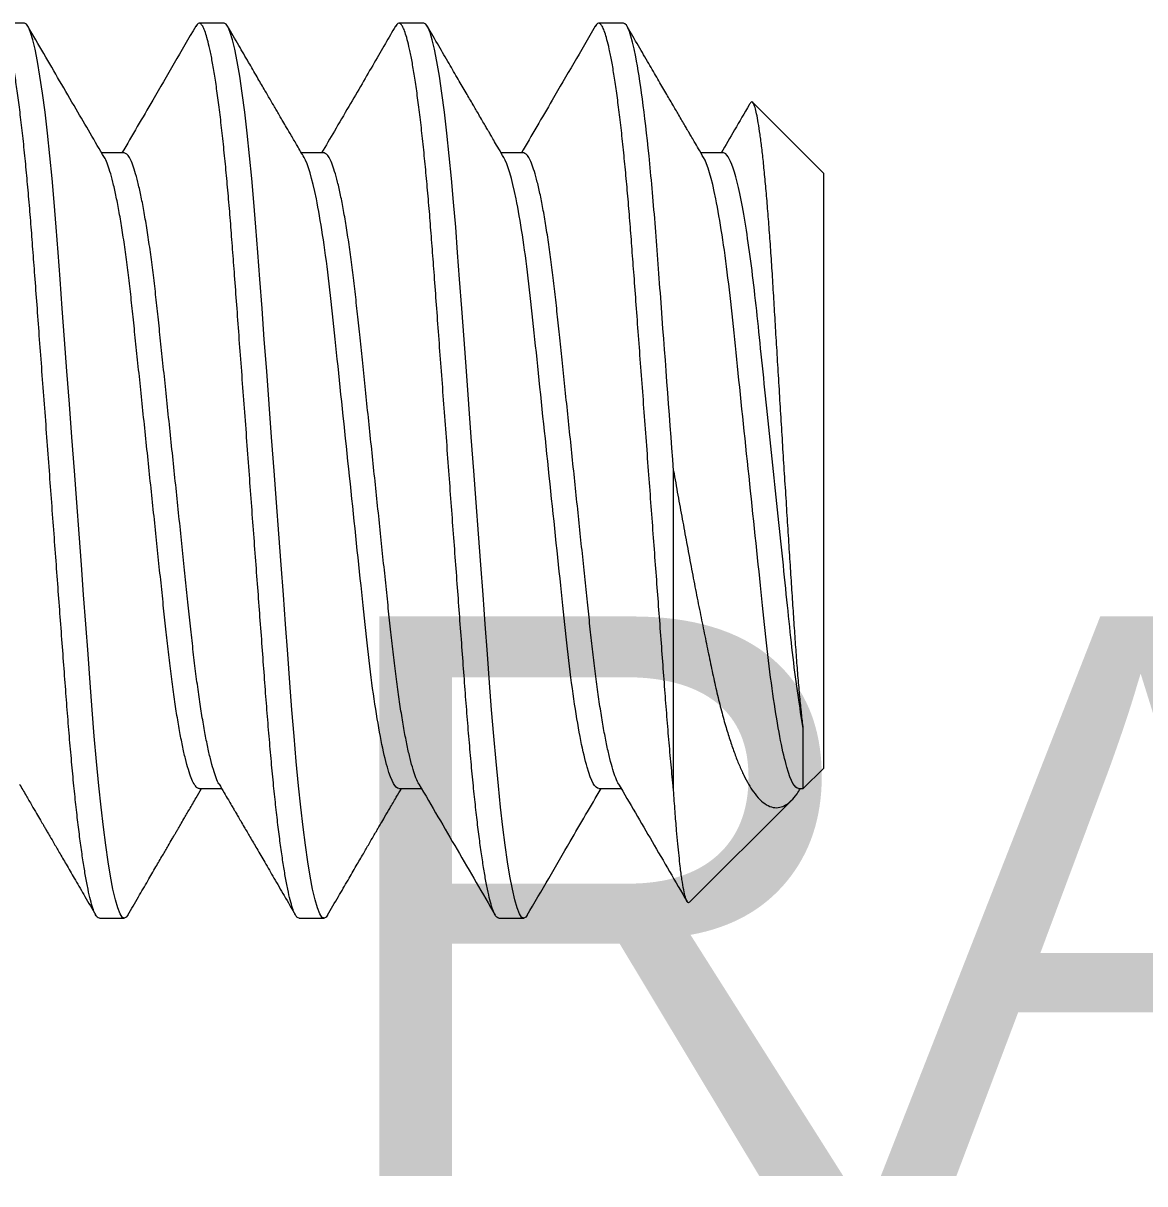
# Model space of a CAD drawing. Header units: inches. Extents: x -1 to 66.5, y -11.9 to 25.2.
# Drawn here: x 34.0435 to 34.1839, y -6.8215 to -6.6763 of the extents above; entities that cross this region are included whole.
import ezdxf

# ---------------------------------------------------------------- set-up
doc = ezdxf.new("R2010")
doc.units = ezdxf.units.IN
doc.header["$MEASUREMENT"] = 0
doc.linetypes.add('SLD-Solid', pattern=[0])
doc.layers.add('Fastener', color=134, linetype='Continuous')
doc.layers.add('Text', color=50, linetype='Continuous')
doc.styles.get("Standard").update_dxf_attribs({"font": 'arial.ttf'})

msp = doc.modelspace()

# ---------------------------------------------------------------- linework, layer by layer
at = {"layer": 'Fastener', "linetype": 'SLD-Solid', "lineweight": 15}
for p, q in [((34.04369, -6.67627), (34.04057, -6.67627)), ((34.06869, -6.67627), (34.06557, -6.67627)), ((34.09369, -6.67627), (34.09057, -6.67627)), ((34.11869, -6.67627), (34.11557, -6.67627)), ((34.14369, -6.69502), (34.13487, -6.6862)), ((34.05619, -6.69251), (34.05337, -6.69251)), ((34.08119, -6.69251), (34.07837, -6.69251)), ((34.10619, -6.69251), (34.10337, -6.69251)), ((34.13119, -6.69251), (34.12837, -6.69251)), ((34.14369, -6.69502), (34.14369, -6.76952)), ((34.12494, -6.77223), (34.12494, -6.73227)), ((34.14118, -6.77204), (34.14118, -6.76448)), ((34.14118, -6.77204), (34.14369, -6.76952)), ((34.06557, -6.77204), (34.06839, -6.77204)), ((34.09057, -6.77204), (34.09339, -6.77204)), ((34.11557, -6.77204), (34.11839, -6.77204)), ((34.14057, -6.77204), (34.14118, -6.77204)), ((34.12694, -6.78627), (34.13974, -6.77348)), ((34.05307, -6.78827), (34.05619, -6.78827)), ((34.07807, -6.78827), (34.08119, -6.78827)), ((34.10307, -6.78827), (34.10619, -6.78827))]:
    msp.add_line(p, q, dxfattribs=at)
at = {"layer": 'Fastener', "linetype": 'SLD-Solid', "lineweight": 15, "flags": 128}
for points in [[(34.05663, -6.78786), (34.05644, -6.78815), (34.05619, -6.78827), (34.05593, -6.78814), (34.05566, -6.78771), (34.05537, -6.78698), (34.05508, -6.78595), (34.05477, -6.78462), (34.05447, -6.78299), (34.05417, -6.78119), (34.05388, -6.77914), (34.05358, -6.77686), (34.0533, -6.77437), (34.05301, -6.77169), (34.05272, -6.76867), (34.05244, -6.7655), (34.05217, -6.7622), (34.05192, -6.7588), (34.05165, -6.75523), (34.05137, -6.75148), (34.0511, -6.74781), (34.05082, -6.74403), (34.05053, -6.74016), (34.05024, -6.73623), (34.04994, -6.73227), (34.04963, -6.72808), (34.04932, -6.72392), (34.04902, -6.71983), (34.04872, -6.71584), (34.04843, -6.71198), (34.04816, -6.70828), (34.04791, -6.70496), (34.04767, -6.70178), (34.04741, -6.69868), (34.04715, -6.6957), (34.04687, -6.69286), (34.04657, -6.69002), (34.04627, -6.6874), (34.04595, -6.68502), (34.04564, -6.6829), (34.04533, -6.68106), (34.04502, -6.67952), (34.04474, -6.67833), (34.04446, -6.67742), (34.04419, -6.67678), (34.04394, -6.6764), (34.04369, -6.67627), (34.04369, -6.67627)], [(34.08163, -6.78786), (34.08144, -6.78815), (34.08119, -6.78827), (34.08093, -6.78814), (34.08066, -6.78771), (34.08037, -6.78698), (34.08008, -6.78595), (34.07977, -6.78462), (34.07947, -6.78299), (34.07917, -6.78119), (34.07888, -6.77914), (34.07858, -6.77686), (34.0783, -6.77437), (34.07801, -6.77169), (34.07772, -6.76867), (34.07744, -6.7655), (34.07717, -6.7622), (34.07692, -6.7588), (34.07665, -6.75523), (34.07637, -6.75148), (34.0761, -6.74781), (34.07582, -6.74403), (34.07553, -6.74016), (34.07524, -6.73623), (34.07494, -6.73227), (34.07463, -6.72808), (34.07432, -6.72392), (34.07402, -6.71983), (34.07372, -6.71584), (34.07343, -6.71198), (34.07316, -6.70828), (34.07291, -6.70496), (34.07267, -6.70178), (34.07241, -6.69868), (34.07215, -6.6957), (34.07187, -6.69286), (34.07157, -6.69002), (34.07127, -6.6874), (34.07095, -6.68502), (34.07064, -6.6829), (34.07033, -6.68106), (34.07002, -6.67952), (34.06974, -6.67833), (34.06946, -6.67742), (34.06919, -6.67678), (34.06894, -6.6764), (34.06869, -6.67627), (34.06869, -6.67627)], [(34.10663, -6.78786), (34.10644, -6.78815), (34.10619, -6.78827), (34.10593, -6.78814), (34.10566, -6.78771), (34.10537, -6.78698), (34.10508, -6.78595), (34.10477, -6.78462), (34.10447, -6.78299), (34.10417, -6.78119), (34.10388, -6.77914), (34.10358, -6.77686), (34.1033, -6.77437), (34.10301, -6.77169), (34.10272, -6.76867), (34.10244, -6.7655), (34.10217, -6.7622), (34.10192, -6.7588), (34.10165, -6.75523), (34.10137, -6.75148), (34.1011, -6.74781), (34.10082, -6.74403), (34.10053, -6.74016), (34.10024, -6.73623), (34.09994, -6.73227), (34.09963, -6.72808), (34.09932, -6.72392), (34.09902, -6.71983), (34.09872, -6.71584), (34.09843, -6.71198), (34.09816, -6.70828), (34.09791, -6.70496), (34.09767, -6.70178), (34.09741, -6.69868), (34.09715, -6.6957), (34.09687, -6.69286), (34.09657, -6.69002), (34.09627, -6.6874), (34.09595, -6.68502), (34.09564, -6.6829), (34.09533, -6.68106), (34.09502, -6.67952), (34.09474, -6.67833), (34.09446, -6.67742), (34.09419, -6.67678), (34.09394, -6.6764), (34.09369, -6.67627), (34.09369, -6.67627)]]:
    msp.add_lwpolyline(points, dxfattribs=at)
at = {"layer": 'Fastener', "linetype": 'SLD-Solid', "lineweight": 15}
for points, knots in [([(34.05307, -6.78827), (34.05298, -6.78825), (34.05281, -6.78819), (34.05253, -6.78775), (34.05225, -6.78703), (34.05195, -6.786), (34.05165, -6.78467), (34.05135, -6.78307), (34.05105, -6.78123), (34.05075, -6.77918), (34.05046, -6.7769), (34.05017, -6.77441), (34.04988, -6.77168), (34.0496, -6.76872), (34.04932, -6.76554), (34.04905, -6.76224), (34.04879, -6.75881), (34.04853, -6.75523), (34.04825, -6.75155), (34.04797, -6.74781), (34.04769, -6.74403), (34.0474, -6.74016), (34.04711, -6.73623), (34.04681, -6.7322), (34.04651, -6.72808), (34.0462, -6.72392), (34.04589, -6.71983), (34.04559, -6.71584), (34.04531, -6.71198), (34.04504, -6.70835), (34.04478, -6.70494), (34.04454, -6.70174), (34.04429, -6.69864), (34.04402, -6.69566), (34.04374, -6.69276), (34.04345, -6.68998), (34.04314, -6.68736), (34.04283, -6.68498), (34.04252, -6.68286), (34.04221, -6.68102), (34.0419, -6.6795), (34.04161, -6.67829), (34.04134, -6.67738), (34.04107, -6.67674), (34.04081, -6.67636), (34.04056, -6.67624), (34.04034, -6.67633), (34.04019, -6.67659), (34.04013, -6.6767)], [0, 0, 0, 0, 0.021663, 0.043687, 0.066023, 0.088618, 0.111412, 0.134344, 0.156036, 0.17774, 0.1994, 0.220963, 0.242377, 0.264867, 0.287076, 0.308951, 0.33052, 0.352343, 0.374507, 0.395672, 0.417047, 0.438583, 0.460227, 0.481926, 0.504938, 0.527885, 0.550703, 0.57333, 0.595706, 0.617778, 0.638265, 0.658623, 0.679296, 0.700262, 0.721475, 0.744191, 0.767072, 0.790055, 0.813075, 0.836067, 0.858967, 0.880416, 0.901676, 0.922697, 0.943436, 0.963851, 0.985514, 1, 1, 1, 1]), ([(34.0537, -6.69307), (34.05252, -6.69105), (34.05065, -6.68786), (34.04746, -6.68239), (34.04545, -6.67894), (34.04413, -6.67666)], [0, 0, 0, 0, 0.3697537, 0.5844772, 1, 1, 1, 1]), ([(34.06513, -6.67666), (34.06334, -6.67974), (34.06026, -6.68503), (34.05718, -6.69031), (34.05589, -6.69251)], [0, 0, 0, 0, 0.582332, 1, 1, 1, 1]), ([(34.07807, -6.78827), (34.07798, -6.78825), (34.07781, -6.78819), (34.07753, -6.78775), (34.07725, -6.78703), (34.07695, -6.786), (34.07665, -6.78467), (34.07635, -6.78307), (34.07605, -6.78123), (34.07575, -6.77918), (34.07546, -6.7769), (34.07517, -6.77441), (34.07488, -6.77168), (34.0746, -6.76872), (34.07432, -6.76554), (34.07405, -6.76224), (34.07379, -6.75881), (34.07353, -6.75523), (34.07325, -6.75155), (34.07297, -6.74781), (34.07269, -6.74403), (34.0724, -6.74016), (34.07211, -6.73623), (34.07181, -6.7322), (34.07151, -6.72808), (34.0712, -6.72392), (34.07089, -6.71983), (34.07059, -6.71584), (34.07031, -6.71198), (34.07004, -6.70835), (34.06978, -6.70494), (34.06954, -6.70174), (34.06929, -6.69864), (34.06902, -6.69566), (34.06874, -6.69276), (34.06845, -6.68998), (34.06814, -6.68736), (34.06783, -6.68498), (34.06752, -6.68286), (34.06721, -6.68102), (34.0669, -6.6795), (34.06661, -6.67829), (34.06634, -6.67738), (34.06607, -6.67674), (34.06581, -6.67636), (34.06556, -6.67624), (34.06534, -6.67633), (34.06519, -6.67659), (34.06513, -6.67669)], [0, 0, 0, 0, 0.021664, 0.04369, 0.066027, 0.088623, 0.111419, 0.134353, 0.156046, 0.177751, 0.199413, 0.220977, 0.242392, 0.264884, 0.287094, 0.308971, 0.330541, 0.352365, 0.374531, 0.395697, 0.417073, 0.43861, 0.460256, 0.481956, 0.50497, 0.527919, 0.550738, 0.573366, 0.595744, 0.617817, 0.638305, 0.658664, 0.679339, 0.700306, 0.72152, 0.744238, 0.76712, 0.790104, 0.813126, 0.83612, 0.859021, 0.880472, 0.901733, 0.922756, 0.943496, 0.963912, 0.985576, 1, 1, 1, 1]), ([(34.0787, -6.69307), (34.07841, -6.69258), (34.07788, -6.69167), (34.07715, -6.69042), (34.07655, -6.6894), (34.07609, -6.68861), (34.07576, -6.68805), (34.07552, -6.68763), (34.07528, -6.68722), (34.07491, -6.6866), (34.07438, -6.68568), (34.07365, -6.68443), (34.07276, -6.6829), (34.0717, -6.68107), (34.07047, -6.67896), (34.0696, -6.67746), (34.06913, -6.67666)], [0, 0, 0, 0, 0.090507, 0.166868, 0.229061, 0.277066, 0.31087, 0.331055, 0.353774, 0.386293, 0.444906, 0.520961, 0.614476, 0.72547, 0.853968, 1, 1, 1, 1]), ([(34.09013, -6.67666), (34.08971, -6.67738), (34.08883, -6.6789), (34.08743, -6.6813), (34.08591, -6.68392), (34.08424, -6.68677), (34.08256, -6.68966), (34.08142, -6.6916), (34.08089, -6.69251)], [0, 0, 0, 0, 0.1364762, 0.287464, 0.4529202, 0.6327932, 0.8270283, 1, 1, 1, 1]), ([(34.10307, -6.78827), (34.10298, -6.78825), (34.10281, -6.78819), (34.10253, -6.78775), (34.10225, -6.78703), (34.10195, -6.786), (34.10165, -6.78467), (34.10135, -6.78307), (34.10105, -6.78123), (34.10075, -6.77918), (34.10046, -6.7769), (34.10017, -6.77441), (34.09988, -6.77168), (34.0996, -6.76872), (34.09932, -6.76554), (34.09905, -6.76224), (34.09879, -6.75881), (34.09853, -6.75523), (34.09825, -6.75155), (34.09797, -6.74781), (34.09769, -6.74403), (34.0974, -6.74016), (34.09711, -6.73623), (34.09681, -6.7322), (34.09651, -6.72808), (34.0962, -6.72392), (34.09589, -6.71983), (34.09559, -6.71584), (34.09531, -6.71198), (34.09504, -6.70835), (34.09478, -6.70494), (34.09454, -6.70174), (34.09429, -6.69864), (34.09402, -6.69566), (34.09374, -6.69276), (34.09345, -6.68998), (34.09314, -6.68736), (34.09283, -6.68498), (34.09252, -6.68286), (34.09221, -6.68102), (34.0919, -6.6795), (34.09161, -6.67829), (34.09134, -6.67738), (34.09107, -6.67674), (34.09081, -6.67636), (34.09056, -6.67624), (34.09034, -6.67633), (34.09019, -6.67659), (34.09013, -6.67669)], [0, 0, 0, 0, 0.021665, 0.043691, 0.06603, 0.088627, 0.111423, 0.134358, 0.156052, 0.177758, 0.199421, 0.220986, 0.242402, 0.264895, 0.287106, 0.308983, 0.330554, 0.352379, 0.374546, 0.395712, 0.41709, 0.438628, 0.460274, 0.481975, 0.50499, 0.527939, 0.550759, 0.573388, 0.595767, 0.617841, 0.63833, 0.65869, 0.679366, 0.700333, 0.721549, 0.744267, 0.76715, 0.790135, 0.813158, 0.836153, 0.859054, 0.880506, 0.901768, 0.922792, 0.943533, 0.96395, 0.985615, 1, 1, 1, 1]), ([(34.1037, -6.69308), (34.10349, -6.69271), (34.1031, -6.69205), (34.10258, -6.69116), (34.10218, -6.69048), (34.10188, -6.68996), (34.10162, -6.68952), (34.10134, -6.68903), (34.10097, -6.68841), (34.10047, -6.68754), (34.0998, -6.68639), (34.09894, -6.68492), (34.09794, -6.68321), (34.0968, -6.68124), (34.09551, -6.67904), (34.09461, -6.67748), (34.09413, -6.67666)], [0, 0, 0, 0, 0.066419, 0.120613, 0.162564, 0.192262, 0.214408, 0.243843, 0.281656, 0.327852, 0.402497, 0.492069, 0.596584, 0.716061, 0.850524, 1, 1, 1, 1]), ([(34.11513, -6.67666), (34.11334, -6.67974), (34.11026, -6.68503), (34.10718, -6.69031), (34.10589, -6.69251)], [0, 0, 0, 0, 0.582178, 1, 1, 1, 1]), ([(34.12494, -6.77223), (34.12492, -6.77205), (34.12481, -6.77091), (34.1246, -6.76872), (34.12432, -6.76554), (34.12405, -6.76224), (34.12379, -6.75881), (34.12353, -6.75523), (34.12325, -6.75155), (34.12297, -6.74781), (34.12269, -6.74403), (34.1224, -6.74016), (34.12211, -6.73623), (34.12181, -6.7322), (34.12151, -6.72808), (34.1212, -6.72392), (34.12089, -6.71983), (34.12059, -6.71584), (34.12031, -6.71198), (34.12004, -6.70835), (34.11978, -6.70494), (34.11954, -6.70174), (34.11929, -6.69864), (34.11902, -6.69566), (34.11874, -6.69276), (34.11845, -6.68998), (34.11814, -6.68736), (34.11783, -6.68498), (34.11752, -6.68286), (34.11721, -6.68102), (34.1169, -6.6795), (34.11661, -6.67829), (34.11634, -6.67738), (34.11607, -6.67674), (34.11581, -6.67636), (34.11556, -6.67624), (34.11534, -6.67633), (34.11519, -6.67659), (34.11513, -6.67669)], [0, 0, 0, 0, 0.005512, 0.035036, 0.06419, 0.092905, 0.121218, 0.149866, 0.178961, 0.206744, 0.234803, 0.263073, 0.291486, 0.31997, 0.350178, 0.380301, 0.410254, 0.439956, 0.46933, 0.498304, 0.525197, 0.551921, 0.579059, 0.606581, 0.634427, 0.664247, 0.694283, 0.724452, 0.754671, 0.784853, 0.814914, 0.84307, 0.870978, 0.898573, 0.925798, 0.952597, 0.981033, 1, 1, 1, 1]), ([(34.12494, -6.73227), (34.12438, -6.72477), (34.12383, -6.71729), (34.12309, -6.70732), (34.12286, -6.70424), (34.12239, -6.69832), (34.12214, -6.69548), (34.12134, -6.68762), (34.12077, -6.68331), (34.11967, -6.67764), (34.11914, -6.67627), (34.11869, -6.67627)], [0, 0, 0, 0, 0.25, 0.25, 0.375, 0.375, 0.5, 0.5, 0.75, 0.75, 1, 1, 1, 1]), ([(34.1287, -6.69308), (34.12849, -6.69271), (34.1281, -6.69205), (34.12758, -6.69116), (34.12718, -6.69047), (34.12688, -6.68996), (34.12662, -6.68952), (34.12633, -6.68903), (34.12597, -6.68841), (34.12547, -6.68754), (34.12479, -6.68639), (34.12394, -6.68492), (34.12294, -6.6832), (34.12179, -6.68124), (34.12051, -6.67903), (34.1196, -6.67748), (34.11913, -6.67666)], [0, 0, 0, 0, 0.066473, 0.120704, 0.162677, 0.192378, 0.214515, 0.24394, 0.281743, 0.327929, 0.40256, 0.492117, 0.596618, 0.716083, 0.850534, 1, 1, 1, 1]), ([(34.13449, -6.68635), (34.13447, -6.68639), (34.13383, -6.68748), (34.13263, -6.68954), (34.13145, -6.69155), (34.13089, -6.69251)], [0, 0, 0, 0, 0.019031, 0.532053, 1, 1, 1, 1]), ([(34.14118, -6.76448), (34.14111, -6.76388), (34.14096, -6.76267), (34.14075, -6.76055), (34.14054, -6.75823), (34.14034, -6.75569), (34.14015, -6.75301), (34.13996, -6.75018), (34.13977, -6.7472), (34.13956, -6.74406), (34.13935, -6.7408), (34.13914, -6.73742), (34.13892, -6.73395), (34.13869, -6.73043), (34.13848, -6.72691), (34.13826, -6.72339), (34.13805, -6.71988), (34.13784, -6.71644), (34.13764, -6.71313), (34.13745, -6.70994), (34.13726, -6.70685), (34.13706, -6.70388), (34.13685, -6.70108), (34.13664, -6.69845), (34.13642, -6.69602), (34.13621, -6.6938), (34.13599, -6.69184), (34.13577, -6.69013), (34.13555, -6.6887), (34.13534, -6.68757), (34.13514, -6.68676), (34.13494, -6.68626), (34.13475, -6.68609), (34.1346, -6.68613), (34.13452, -6.68632), (34.1345, -6.68636)], [0, 0, 0, 0, 0.028588, 0.057177, 0.086596, 0.116014, 0.144597, 0.173183, 0.202523, 0.231862, 0.261804, 0.291745, 0.322524, 0.353303, 0.383796, 0.414288, 0.445666, 0.477044, 0.507536, 0.538029, 0.569354, 0.60068, 0.632185, 0.66369, 0.696057, 0.728425, 0.760822, 0.793219, 0.826557, 0.859895, 0.892292, 0.924689, 0.957999, 0.991312, 1, 1, 1, 1]), ([(34.06557, -6.77204), (34.06546, -6.77201), (34.06525, -6.77195), (34.06492, -6.7715), (34.06457, -6.77075), (34.06421, -6.7697), (34.06384, -6.76834), (34.06347, -6.7667), (34.06311, -6.7648), (34.06274, -6.76266), (34.06238, -6.76029), (34.06204, -6.75772), (34.06171, -6.75498), (34.06139, -6.75211), (34.06108, -6.74909), (34.06075, -6.74593), (34.0604, -6.74264), (34.06005, -6.73925), (34.05968, -6.73578), (34.05931, -6.73225), (34.05894, -6.7287), (34.05857, -6.72517), (34.05821, -6.72173), (34.05786, -6.71841), (34.05753, -6.71526), (34.05722, -6.71228), (34.05692, -6.70947), (34.05659, -6.70678), (34.05625, -6.70423), (34.05589, -6.70184), (34.05552, -6.69967), (34.05514, -6.69775), (34.05477, -6.69611), (34.0544, -6.69477), (34.05404, -6.69377), (34.05381, -6.69322), (34.0537, -6.69307), (34.0537, -6.69307)], [0, 0, 0, 0, 0.028533, 0.057627, 0.087184, 0.117097, 0.14725, 0.176982, 0.20671, 0.236316, 0.265686, 0.295233, 0.324315, 0.352834, 0.381381, 0.410487, 0.439523, 0.468901, 0.498513, 0.528243, 0.558512, 0.588657, 0.618556, 0.648093, 0.677162, 0.705164, 0.7332, 0.761776, 0.7908, 0.820706, 0.850855, 0.881126, 0.911394, 0.941534, 0.970895, 0.999906, 1, 1, 1, 1]), ([(34.06806, -6.77147), (34.06805, -6.77146), (34.06794, -6.77131), (34.0677, -6.77073), (34.06734, -6.7697), (34.06697, -6.76834), (34.0666, -6.7667), (34.06623, -6.7648), (34.06587, -6.76266), (34.06551, -6.76029), (34.06516, -6.75772), (34.06483, -6.75498), (34.06452, -6.75211), (34.0642, -6.74909), (34.06387, -6.74593), (34.06353, -6.74264), (34.06317, -6.73925), (34.06281, -6.73578), (34.06244, -6.73225), (34.06207, -6.7287), (34.0617, -6.72517), (34.06134, -6.72173), (34.06099, -6.71841), (34.06066, -6.71526), (34.06035, -6.71228), (34.06004, -6.70947), (34.05971, -6.70678), (34.05937, -6.70423), (34.05901, -6.70184), (34.05864, -6.69967), (34.05827, -6.69775), (34.05789, -6.69611), (34.05752, -6.69478), (34.05717, -6.69375), (34.05683, -6.69303), (34.0565, -6.69259), (34.05629, -6.69254), (34.05619, -6.69251)], [0, 0, 0, 0, 0.0010345, 0.0305946, 0.0605109, 0.0906676, 0.1204024, 0.1501335, 0.1797431, 0.2091159, 0.2386663, 0.2677506, 0.2962729, 0.3248236, 0.3539325, 0.3829712, 0.4123529, 0.4419679, 0.4717009, 0.5019734, 0.5321213, 0.5620232, 0.5915637, 0.6206357, 0.6486404, 0.67668, 0.705259, 0.7342857, 0.7641948, 0.7943472, 0.8246211, 0.8548921, 0.8850356, 0.9143996, 0.9434142, 0.9719781, 1, 1, 1, 1]), ([(34.09057, -6.77204), (34.09014, -6.77204), (34.08965, -6.77118), (34.08861, -6.76758), (34.08807, -6.76484), (34.08731, -6.75978), (34.08706, -6.75794), (34.0866, -6.75406), (34.08639, -6.75206), (34.08572, -6.74565), (34.08521, -6.74079), (34.08416, -6.73078), (34.08362, -6.72565), (34.08263, -6.7162), (34.08222, -6.712), (34.08129, -6.70431), (34.08076, -6.70087), (34.07971, -6.69565), (34.07918, -6.69389), (34.0787, -6.69307)], [0, 0, 0, 0, 0.125, 0.125, 0.25, 0.25, 0.3125, 0.3125, 0.375, 0.375, 0.5, 0.5, 0.625, 0.625, 0.75, 0.75, 0.875, 0.875, 1, 1, 1, 1]), ([(34.09306, -6.77147), (34.09305, -6.77147), (34.09294, -6.77131), (34.0927, -6.77073), (34.09234, -6.7697), (34.09197, -6.76834), (34.0916, -6.7667), (34.09123, -6.7648), (34.09087, -6.76266), (34.09051, -6.76029), (34.09016, -6.75772), (34.08983, -6.75498), (34.08952, -6.75211), (34.0892, -6.74909), (34.08887, -6.74593), (34.08853, -6.74264), (34.08817, -6.73925), (34.08781, -6.73578), (34.08744, -6.73225), (34.08707, -6.7287), (34.0867, -6.72517), (34.08634, -6.72173), (34.08599, -6.71841), (34.08566, -6.71526), (34.08535, -6.71228), (34.08504, -6.70947), (34.08471, -6.70678), (34.08437, -6.70423), (34.08401, -6.70184), (34.08364, -6.69967), (34.08327, -6.69775), (34.08289, -6.69611), (34.08252, -6.69478), (34.08217, -6.69375), (34.08183, -6.69303), (34.0815, -6.69259), (34.08129, -6.69254), (34.08119, -6.69251)], [0, 0, 0, 0, 0.0010932, 0.0306516, 0.0605661, 0.090721, 0.120454, 0.1501834, 0.1797912, 0.2091624, 0.238711, 0.2677936, 0.2963142, 0.3248633, 0.3539704, 0.3830075, 0.4123874, 0.4420007, 0.4717319, 0.5020026, 0.5321488, 0.562049, 0.5915876, 0.620658, 0.6486611, 0.676699, 0.7052763, 0.7343013, 0.7642087, 0.7943593, 0.8246314, 0.8549006, 0.8850423, 0.9144046, 0.9434175, 0.9719798, 1, 1, 1, 1]), ([(34.11557, -6.77204), (34.11514, -6.77204), (34.11465, -6.77118), (34.11361, -6.76758), (34.11307, -6.76484), (34.11231, -6.75978), (34.11206, -6.75794), (34.1116, -6.75406), (34.11139, -6.75206), (34.11072, -6.74565), (34.11021, -6.74079), (34.10916, -6.73078), (34.10862, -6.72566), (34.10763, -6.71621), (34.10722, -6.712), (34.10629, -6.70431), (34.10576, -6.70087), (34.10471, -6.69565), (34.10418, -6.69389), (34.1037, -6.69308)], [0, 0, 0, 0, 0.125, 0.125, 0.25, 0.25, 0.3125, 0.3125, 0.375, 0.375, 0.5, 0.5, 0.625, 0.625, 0.75, 0.75, 0.875, 0.875, 1, 1, 1, 1]), ([(34.11806, -6.77147), (34.11805, -6.77147), (34.11794, -6.77131), (34.1177, -6.77073), (34.11734, -6.7697), (34.11697, -6.76834), (34.1166, -6.7667), (34.11623, -6.7648), (34.11587, -6.76266), (34.11551, -6.76029), (34.11516, -6.75772), (34.11483, -6.75498), (34.11452, -6.75211), (34.1142, -6.74909), (34.11387, -6.74593), (34.11353, -6.74264), (34.11317, -6.73925), (34.11281, -6.73578), (34.11244, -6.73225), (34.11207, -6.7287), (34.1117, -6.72517), (34.11134, -6.72173), (34.11099, -6.71841), (34.11066, -6.71526), (34.11035, -6.71228), (34.11004, -6.70947), (34.10971, -6.70678), (34.10937, -6.70423), (34.10901, -6.70184), (34.10864, -6.69967), (34.10827, -6.69775), (34.10789, -6.69611), (34.10752, -6.69478), (34.10717, -6.69375), (34.10683, -6.69303), (34.1065, -6.69259), (34.10629, -6.69254), (34.10619, -6.69251)], [0, 0, 0, 0, 0.001158, 0.030715, 0.060627, 0.09078, 0.120511, 0.150239, 0.179845, 0.209214, 0.238761, 0.267841, 0.29636, 0.324907, 0.354012, 0.383048, 0.412426, 0.442037, 0.471766, 0.502035, 0.532179, 0.562077, 0.591614, 0.620683, 0.648684, 0.67672, 0.705295, 0.734319, 0.764224, 0.794373, 0.824643, 0.85491, 0.88505, 0.91441, 0.943421, 0.971982, 1, 1, 1, 1]), ([(34.14057, -6.77204), (34.14014, -6.77204), (34.13965, -6.77118), (34.13861, -6.76758), (34.13807, -6.76484), (34.13731, -6.75978), (34.13706, -6.75794), (34.1366, -6.75406), (34.13639, -6.75207), (34.13572, -6.74565), (34.13521, -6.74079), (34.13416, -6.73078), (34.13362, -6.72566), (34.13263, -6.71621), (34.13222, -6.712), (34.13129, -6.70431), (34.13076, -6.70087), (34.12971, -6.69566), (34.12918, -6.69389), (34.1287, -6.69308)], [0, 0, 0, 0, 0.125, 0.125, 0.25, 0.25, 0.3125, 0.3125, 0.375, 0.375, 0.5, 0.5, 0.625, 0.625, 0.75, 0.75, 0.875, 0.875, 1, 1, 1, 1]), ([(34.14118, -6.76448), (34.14074, -6.76199), (34.1403, -6.75895), (34.13952, -6.75234), (34.13917, -6.74879), (34.13835, -6.7409), (34.1379, -6.73664), (34.13701, -6.72811), (34.13656, -6.72384), (34.13573, -6.71593), (34.13538, -6.71237), (34.1346, -6.70575), (34.13417, -6.7027), (34.13328, -6.69767), (34.13283, -6.6957), (34.13196, -6.69313), (34.13155, -6.69251), (34.13119, -6.69251)], [0, 0, 0, 0, 0.125, 0.125, 0.25, 0.25, 0.375, 0.375, 0.5, 0.5, 0.625, 0.625, 0.75, 0.75, 0.875, 0.875, 1, 1, 1, 1]), ([(34.12494, -6.73227), (34.12512, -6.73329), (34.12548, -6.73532), (34.12603, -6.73832), (34.12658, -6.7413), (34.12713, -6.74425), (34.12769, -6.74715), (34.12825, -6.74995), (34.12879, -6.75263), (34.12932, -6.75519), (34.12984, -6.75768), (34.13037, -6.76008), (34.13093, -6.76234), (34.13149, -6.76435), (34.13205, -6.76613), (34.13259, -6.76769), (34.13315, -6.76911), (34.13373, -6.77039), (34.13433, -6.77152), (34.135, -6.77257), (34.13575, -6.77346), (34.13657, -6.77412), (34.13741, -6.77445), (34.13821, -6.77444), (34.13897, -6.77413), (34.13968, -6.77358), (34.14029, -6.7729), (34.14069, -6.77226), (34.14083, -6.77204)], [0, 0, 0, 0, 0.03729, 0.074609, 0.111899, 0.150273, 0.188677, 0.22705, 0.264341, 0.30166, 0.33895, 0.377504, 0.416102, 0.454655, 0.488693, 0.522762, 0.5568, 0.592048, 0.62733, 0.662578, 0.708998, 0.755419, 0.803189, 0.85096, 0.892415, 0.93387, 0.976466, 1, 1, 1, 1]), ([(34.04306, -6.77147), (34.04334, -6.77195), (34.04386, -6.77284), (34.04457, -6.77407), (34.04518, -6.7751), (34.04566, -6.77593), (34.04603, -6.77656), (34.04631, -6.77704), (34.04658, -6.7775), (34.04695, -6.77813), (34.04748, -6.77904), (34.0482, -6.78028), (34.04908, -6.78179), (34.05012, -6.78358), (34.05132, -6.78564), (34.05217, -6.78711), (34.05263, -6.78788)], [0, 0, 0, 0, 0.0870931, 0.1620602, 0.2248811, 0.2755402, 0.314024, 0.3403221, 0.3640765, 0.3971712, 0.4558833, 0.5312761, 0.6233642, 0.7321653, 0.8577018, 1, 1, 1, 1]), ([(34.06806, -6.77147), (34.06827, -6.77184), (34.06866, -6.7725), (34.06918, -6.77339), (34.06958, -6.77408), (34.06988, -6.77459), (34.07014, -6.77503), (34.07043, -6.77552), (34.07079, -6.77614), (34.07129, -6.77701), (34.07197, -6.77816), (34.07282, -6.77963), (34.07382, -6.78135), (34.07497, -6.78331), (34.07625, -6.78552), (34.07716, -6.78707), (34.07763, -6.78789)], [0, 0, 0, 0, 0.066504, 0.120758, 0.162745, 0.192451, 0.214586, 0.244006, 0.281806, 0.327987, 0.402611, 0.492161, 0.596653, 0.716107, 0.850547, 1, 1, 1, 1]), ([(34.09306, -6.77147), (34.09386, -6.77284), (34.09545, -6.77557), (34.09785, -6.77967), (34.10024, -6.78378), (34.10184, -6.78652), (34.10263, -6.78789)], [0, 0, 0, 0, 0.2495078, 0.4993264, 0.7494819, 1, 1, 1, 1]), ([(34.11806, -6.77148), (34.11946, -6.77387), (34.12232, -6.77877), (34.12517, -6.78367), (34.12663, -6.78617)], [0, 0, 0, 0, 0.489333, 1, 1, 1, 1]), ([(34.05663, -6.78788), (34.05708, -6.78712), (34.05791, -6.78568), (34.05909, -6.78366), (34.0601, -6.78193), (34.06094, -6.78047), (34.06163, -6.7793), (34.06211, -6.77847), (34.06243, -6.77792), (34.06266, -6.77753), (34.06292, -6.77709), (34.06325, -6.77652), (34.06373, -6.77569), (34.06439, -6.77457), (34.06513, -6.7733), (34.06565, -6.77242), (34.06587, -6.77204)], [0, 0, 0, 0, 0.1450857, 0.2723151, 0.3817143, 0.4733051, 0.547106, 0.6031313, 0.6308002, 0.6513159, 0.6774757, 0.7135303, 0.7594729, 0.8345728, 0.9265867, 1, 1, 1, 1]), ([(34.08163, -6.78789), (34.08208, -6.78711), (34.08294, -6.78564), (34.08414, -6.78358), (34.08518, -6.78179), (34.08606, -6.78028), (34.08678, -6.77904), (34.08732, -6.77811), (34.08771, -6.77745), (34.08801, -6.77693), (34.08836, -6.77634), (34.08884, -6.77552), (34.08948, -6.77442), (34.09018, -6.77323), (34.09066, -6.7724), (34.09087, -6.77204)], [0, 0, 0, 0, 0.147357, 0.277355, 0.390024, 0.485384, 0.563456, 0.624255, 0.661985, 0.688508, 0.723249, 0.773814, 0.843741, 0.930991, 1, 1, 1, 1]), ([(34.10663, -6.78789), (34.10842, -6.78481), (34.1115, -6.77952), (34.11458, -6.77424), (34.11587, -6.77204)], [0, 0, 0, 0, 0.5823, 1, 1, 1, 1]), ([(34.12692, -6.78625), (34.12689, -6.78629), (34.12679, -6.78641), (34.12662, -6.7862), (34.12642, -6.78567), (34.12621, -6.78475), (34.12599, -6.78347), (34.1258, -6.78199), (34.12563, -6.78045), (34.12548, -6.77896), (34.12531, -6.77714), (34.12513, -6.77494), (34.12501, -6.77314), (34.12494, -6.77223)], [0, 0, 0, 0, 0.058346, 0.160845, 0.266057, 0.37127, 0.478347, 0.585425, 0.658853, 0.732341, 0.805769, 0.902611, 1, 1, 1, 1])]:
    msp.add_open_spline(points, degree=3, knots=knots, dxfattribs=at)

# ---------------------------------------------------------------- texts
at = {"layer": 'Text'}
msp.add_text('RAISE', height=0.07, dxfattribs=at).set_placement((34.08009, -6.8205))

doc.saveas('drawing.dxf')
